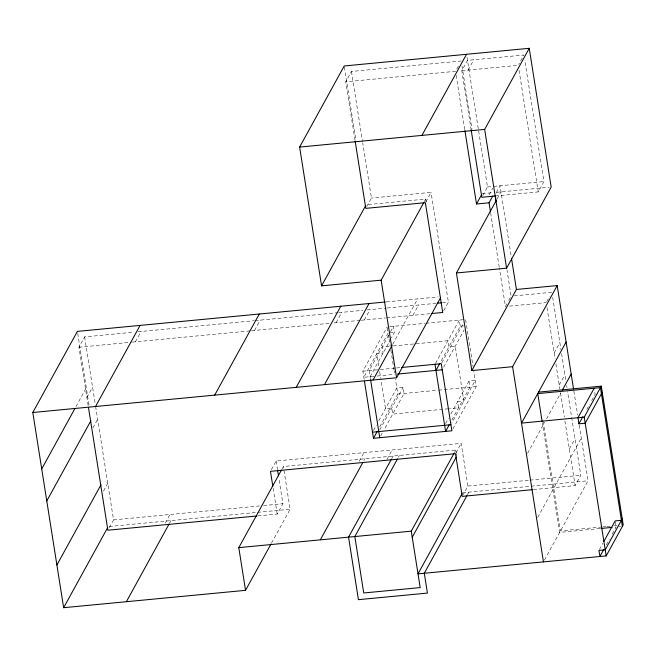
<?xml version="1.0" encoding="UTF-8"?>
<svg xmlns="http://www.w3.org/2000/svg" width="656" height="656" viewBox="0 0 656 656"><rect width="100%" height="100%" fill="white"/><g stroke="black" fill="none" stroke-linecap="round" stroke-linejoin="round"><path stroke-width="0.49" stroke-dasharray="3.28 2.46" d="M88.166 405.547L78.95 347.213L84.624 336.889L134.013 332.174M76.014 406.531L86.305 387.811M86.904 397.536L92.578 387.212M135.398 341.825L141.073 331.501M92.914 427.843L97.637 419.241M103.509 491.032L107.764 483.292M354.986 140.056L345.778 81.795L351.452 71.471L461.217 60.992M109.29 527.637L113.545 519.888L95.743 407.228M254.561 330.444L260.243 320.12M165.271 523.103L169.994 514.501M169.494 523.275L170.962 520.602M366.729 206.648L371.46 198.046L362.727 142.795M458.38 66.149L455.543 71.315L345.778 81.795M471.18 129.986L461.808 70.717L467.482 60.393L523.931 55.006L518.732 64.468M468.081 70.118L473.755 59.794M336.102 322.662L341.776 312.338M271.412 469.622L276.143 461.02L461.168 443.358L467.917 486.055L463.185 494.657M424.268 201.728L425.736 199.055L366.155 204.746M425.842 201.818L431.041 192.356L371.46 198.046M281.908 469.196L283.376 466.523L455.854 450.057L456.273 452.673M364.326 319.964L370 309.64M257.89 515.887L277.217 514.042L282.892 503.726L278.808 477.904M364.146 379.283L362.866 371.189L387.188 326.95M271.51 543.094L290.124 509.228L283.376 466.523M388.155 333.051L363.834 377.29L376.183 376.109M388.524 335.331L369.139 370.591L370.419 378.684M390.5 331.739L393.461 326.352L394.428 332.453L391.468 337.84M370.107 376.692L389.492 341.423M392.649 344.359L417.642 298.898M412.927 315.323L418.61 304.999M482.759 195.57L487.49 186.968L466.662 55.161M489.032 194.971L492.82 188.092M496.256 192.651L500.036 185.771L511.18 256.266M497.076 198.998L500.995 191.872M373.469 430.443L376.355 425.203M378.758 420.832L396.831 387.95L403.104 387.352L404.071 393.452L384.072 429.828M359.217 461.242L363.949 452.64M379.799 426.785L397.798 394.051L395.412 378.963M443.669 310.764L448.401 302.162L431.041 192.356M379.742 429.844L403.104 387.352M363.932 460.52L364.916 458.741M380.71 435.945L382.153 433.321M435.477 363.432L459.315 320.062L460.282 326.163L440.283 362.538M386.974 459.405L392.173 449.942M441.759 362.817L463.161 323.892M391.665 458.716L393.141 456.043M495.354 195.996L538.264 191.905L543.939 181.581L524.726 60.024M443.677 367.18L464.087 330.05M398.43 457.232L399.406 455.444M506.858 303.908L505.44 306.491L499.396 268.23M508.753 300.473L511.114 296.168L506.981 269.993M445.596 423.555L448.483 418.315M450.885 413.944L468.958 381.062L475.231 380.464L451.869 422.956M451.845 420.045L469.926 387.163L468.958 381.062M452.845 429.032L476.199 386.564L473.812 371.485M454.387 452.73L455.854 450.057M455.961 452.82L461.168 443.358M546.686 301.744L549.523 296.578M467.408 494.829L468.876 492.156M554.164 352.928L559.839 342.604M559.224 384.949L564.898 374.625M527.563 453.345L544.595 422.374M546.563 418.799L560.839 392.829M586.792 409.524L589.744 404.162M591.712 400.586L595.148 394.33L594.459 389.967M569.351 448.999L575.025 438.675M537.69 517.395L581.298 438.077M533.435 489.581L575.132 485.604L580.806 475.28L567.588 391.64M544.439 560.101L588.047 480.782L579.24 425.072M599.428 549.507L602.872 543.25M606.292 544.882L609.235 539.519M612.187 534.156L616.115 527.006L613.089 527.293M461.808 70.717L518.256 65.321M487.49 186.968L491.967 186.542M493.763 186.37L543.939 181.581M482.185 193.668L492.795 192.651M496.518 192.298L549.17 187.272M386.253 301.899L438.224 296.938M138.047 331.788L254.126 320.702M255.143 320.612L337.701 312.723M338.717 312.633L362.94 310.321M366.975 309.935L386.204 308.099M387.212 308L436.478 303.293M442.439 302.728L448.401 302.162M514.173 295.881L551.885 292.281M78.95 347.213L131.364 342.211M132.373 342.112L250.494 330.837M251.51 330.739L329.984 323.244M334.06 322.859L360.292 320.349M361.3 320.251L385.589 317.939M386.605 317.84L430.803 313.617M509.515 306.106L546.21 302.596M389.877 326.696L424.875 323.351M425.883 323.252L465.588 319.464L473.025 366.491M389.951 332.879L394.428 332.453M460.282 326.163L464.76 325.737M389.205 346.319L382.112 346.999L383.079 353.092L376.806 353.699L378.856 366.671M393.256 345.933L447.966 340.71L448.934 346.811L455.207 346.212L463.882 401.111L457.609 401.71L458.577 407.811L449.458 408.68M362.866 371.189L379.275 369.623M380.283 369.525L395.486 368.073M396.495 367.975L400.554 367.59M377.2 376.011L394.42 374.371M397.798 394.051L437.503 390.263M438.52 390.164L476.199 386.564M448.442 408.778L392.714 414.1L391.755 407.999L385.482 408.598L380.751 378.651M113.545 519.888L259.497 505.956M263.564 505.571L282.892 503.726M467.917 486.055L528.941 480.233M529.958 480.135L580.806 475.28M109.249 526.497L256.512 512.434M257.537 512.336L290.124 509.228M462.603 492.754L588.047 480.782M601.954 526.957L560.478 530.917L542.815 419.168M602.971 526.858L606.005 526.571M607.013 526.473L613.081 525.899M614.098 525.8L617.132 525.513M599.986 528.547L559.666 532.393L542.323 422.636M618.805 526.743L620.601 526.579M615.287 521.774L615.976 526.128M573.861 391.042L577.657 415.059M519.052 70.348L538.264 191.905M552.68 297.307L560.946 349.607M561.577 353.609L565.849 380.636M566.636 385.638L566.956 387.639M547.006 307.631L555.115 358.93M555.903 363.932L559.855 388.951M560.495 392.96L564.291 416.978M564.923 420.98L575.132 485.604M490.647 212.856L499.232 267.23M462.004 66.018L472.017 129.339M456.174 75.333L464.751 129.609M425.736 199.055L426.211 202.073M456.404 453.542L456.822 456.158M351.452 71.471L362.571 141.786M387.327 327.82L387.876 331.305M388.467 335.044L388.942 338.037M389.098 339.037L390.205 346.024M390.837 350.017L393.994 369.984M394.149 370.984L394.469 372.977M344.375 66.978L355.978 140.384M379.644 371.665L380.595 377.651M276.143 461.02L277.398 468.966M273.134 488.228L277.217 514.042M84.624 336.889L95.112 403.227M77.711 333.404L89.15 405.826"/><path stroke-width="0.98" d="M271.018 543.988L245.541 590.334L63.648 607.694L32.8 412.493L77.392 331.387L385.236 301.998M41.722 468.917L75.038 408.311M95.522 406.507L140.105 325.401M46.781 500.946L90.881 420.734M56.9 564.996L100.999 484.784M423.776 202.622L381.144 280.161L321.563 285.852L299.628 147.075L344.22 65.969L529.244 48.306L551.171 187.083L506.588 268.189L456.412 272.978L471.836 370.574L512.607 366.688L557.19 285.581L516.428 289.468L471.836 370.574M63.648 607.694L107.748 527.481M214.684 395.133L259.276 314.019M126.37 601.708L169.002 524.169M321.563 285.852L365.663 205.64M421.931 135.398L466.523 54.292M296.225 387.343L340.808 306.237M324.449 384.654L369.033 303.539M245.541 590.334L238.792 547.629L281.416 470.09M506.588 268.189L484.653 129.412L529.244 48.306M373.051 380.013L392.165 345.253M492.836 195.906L489.056 202.794L476.51 203.991L481.709 194.529M32.8 412.493L396.577 377.766L440.668 297.545M456.412 272.978L496.1 200.785M401.562 367.491L441.267 363.703L451.877 430.803L373.477 438.29L377.364 431.213M320.325 539.847L362.957 462.308M435.961 370.402L439.807 363.416M391.181 459.61L348.549 537.149L358.43 599.674L427.425 593.09L424.293 573.262L466.916 495.723M397.446 459.011L354.822 536.551L363.736 592.975L420.184 587.587L411.271 531.163L453.895 453.624M449.442 424.416L445.604 431.402L434.994 364.301M412.23 537.264L456.33 457.043M462.119 493.648L418.02 573.861L606.177 555.903L623.2 524.931L601.265 386.154L538.543 392.14M566.112 342.006L521.52 423.112L584.242 417.126L601.265 386.154M562.315 390.148L571.171 374.027M594.18 388.229L577.969 417.724L578.936 423.825L585.209 423.218L602.233 392.255M578.936 423.825L582.864 416.675M603.856 541.462L615.156 520.905L621.429 520.306M603.832 549.351L599.904 556.501L598.936 550.4L605.209 549.802L622.232 518.83M299.628 147.075L484.653 129.412M494.362 196.095L481.816 197.292L471.18 129.986M437.478 303.203L441.447 302.818M431.796 313.527L442.726 312.477L425.367 202.679L365.786 208.37L355.15 141.065M397.462 374.076L442.234 369.804M372.51 432.189L450.91 424.703M256.873 515.985L107.871 530.212L88.486 407.548M532.418 489.679L462.242 496.379L455.494 453.681L270.469 471.344L272.822 486.244M238.792 547.629L411.271 531.163M600.994 528.449L612.089 527.391M622.388 526.407L600.453 387.63L537.74 393.616L542.168 421.636M584.242 417.126L606.177 555.903M557.19 285.581L573.549 389.041M511.491 258.275L516.428 289.468M495.206 195.488L496.157 201.531M489.056 202.794L490.483 211.855M512.607 366.688L543.455 561.889M464.915 130.618L476.51 203.991M381.144 280.161L396.577 377.766M370.583 379.685L379.75 437.691M364.465 381.284L373.477 438.29M277.554 469.958L278.497 475.92"/></g></svg>
